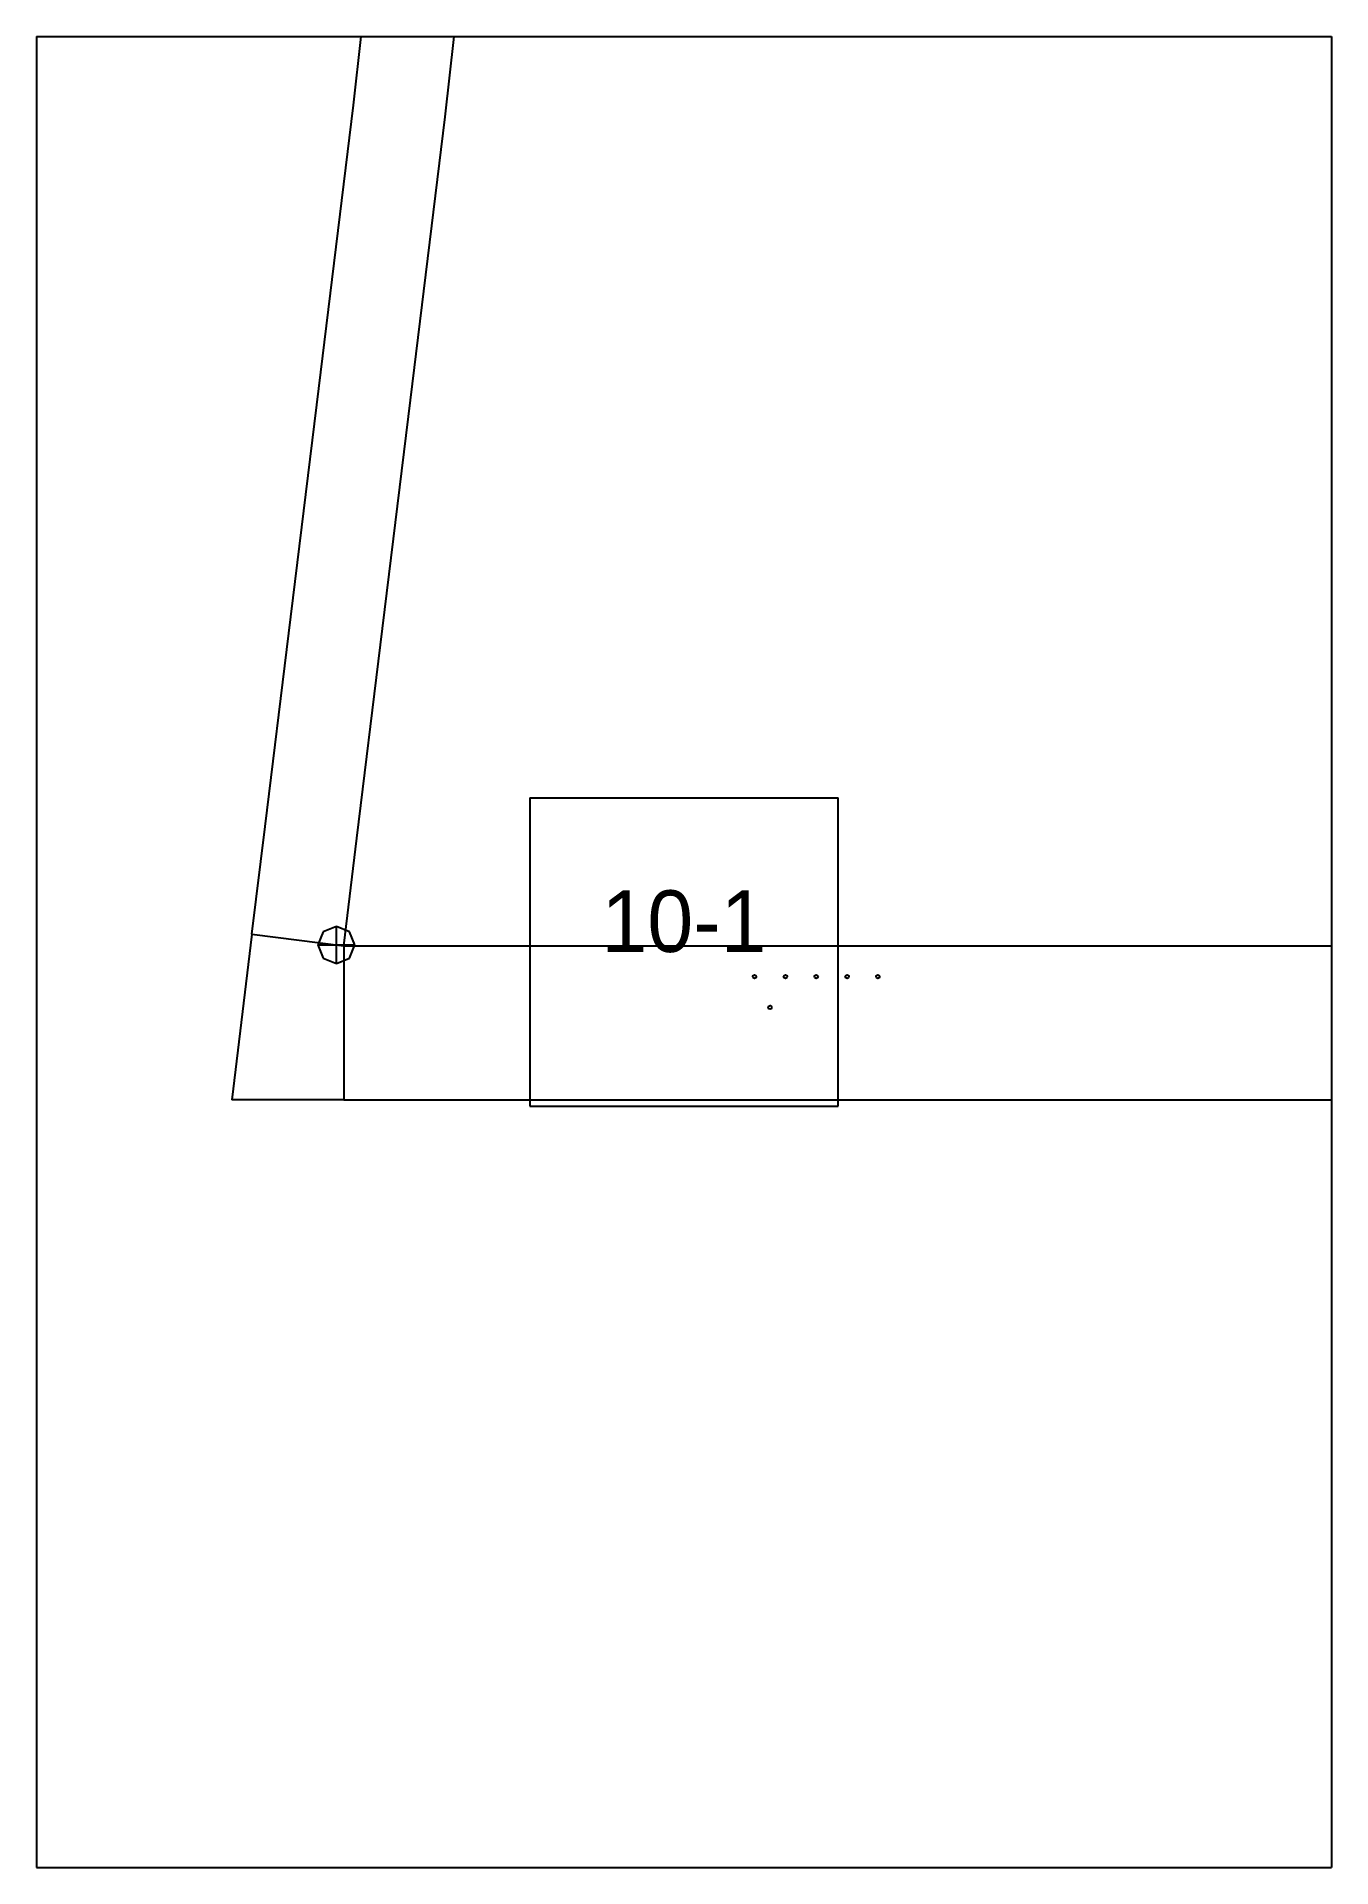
# Paper-space layout 'Plan 10-1' of a CAD drawing. Header units: metres, sheet in millimetres. Extents: x 0 to 210, y 0 to 297.
# The model-space entities are those that its viewports show. They can reach past a viewport. Long polylines and large blocks are cut down to what shows.
import ezdxf
from ezdxf.enums import TextEntityAlignment as Align

# ---------------------------------------------------------------- set-up
doc = ezdxf.new("R2010")
doc.units = ezdxf.units.M
for name, color, linetype in [('default', 7, 'Continuous'), ('mcircles', 7, 'Continuous'), ('TEXTLAYER', 7, 'Continuous'), ('VIEWPORTS', 7, 'Continuous')]:
    doc.layers.add(name, color=color, linetype=linetype)

msp = doc.modelspace()

# ---------------------------------------------------------------- linework, layer by layer
at = {"color": 9}
for p, q in [((0, -2376), (0, -2673)), ((210, -2376), (210, -2673)), ((210, -2376), (210, -2673)), ((0, -2673), (210, -2673)), ((0, -2673), (210, -2673)), ((0, -2673), (0, -2970)), ((210, -2673), (420, -2673)), ((210, -2673), (210, -2970)), ((210, -2673), (420, -2673)), ((210, -2673), (210, -2970)), ((80, -2796.5), (130, -2796.5)), ((80, -2796.5), (80, -2846.5)), ((130, -2846.5), (130, -2796.5)), ((80, -2846.5), (130, -2846.5)), ((0, -2970), (210, -2970)), ((210, -2970), (420, -2970))]:
    msp.add_line(p, q, dxfattribs=at)
at = {"layer": 'default', "color": 7, "linetype": 'Continuous'}
for p, q in [((51.38, -2684.1), (57.24, -2633.06)), ((66.25, -2686), (72.11, -2634.97)), ((45.77, -2730.08), (51.38, -2684.1)), ((60.65, -2731.99), (66.25, -2686)), ((40.91, -2769.79), (45.77, -2730.08)), ((55.78, -2771.69), (60.65, -2731.99)), ((37.07, -2801.13), (40.91, -2769.79)), ((51.95, -2803.03), (55.78, -2771.69)), ((34.93, -2818.6), (37.07, -2801.13)), ((49.81, -2820.5), (51.95, -2803.03)), ((46.5, -2818.24), (45.62, -2820.36)), ((48.62, -2817.36), (46.5, -2818.24)), ((50.74, -2818.24), (48.62, -2817.36)), ((48.62, -2823.36), (48.62, -2817.36)), ((51.62, -2820.36), (50.74, -2818.24)), ((34.93, -2818.6), (31.64, -2845.5)), ((34.93, -2818.6), (49.81, -2820.5)), ((45.62, -2820.36), (51.62, -2820.36)), ((45.62, -2820.36), (46.5, -2822.48)), ((49.81, -2820.5), (381.96, -2820.5)), ((49.81, -2820.5), (49.81, -2845.5)), ((50.74, -2822.48), (51.62, -2820.36)), ((46.5, -2822.48), (48.62, -2823.36)), ((48.62, -2823.36), (50.74, -2822.48)), ((49.81, -2845.5), (31.64, -2845.5)), ((49.81, -2845.5), (381.96, -2845.5))]:
    msp.add_line(p, q, dxfattribs=at)
at = {"layer": 'mcircles', "color": 7, "linetype": 'Continuous'}
for centre in [(116.45, -2825.5), (121.45, -2825.5), (126.45, -2825.5), (131.45, -2825.5), (136.45, -2825.5), (118.95, -2830.5)]:
    msp.add_circle(centre, 0.3, dxfattribs=at)

# ---------------------------------------------------------------- texts
at = {"layer": 'TEXTLAYER', "color": 1}
msp.add_text('10-1', height=10, dxfattribs=at).set_placement((105, -2821.5), align=Align.CENTER)

psp = doc.layouts.new('Plan 10-1')

# ---------------------------------------------------------------- viewports
at = {"layer": 'VIEWPORTS'}
psp.add_viewport(center=(105, 148.5), size=(210, 297), view_center_point=(105, -2821.5), view_height=297, dxfattribs=at)

doc.saveas('drawing.dxf')
